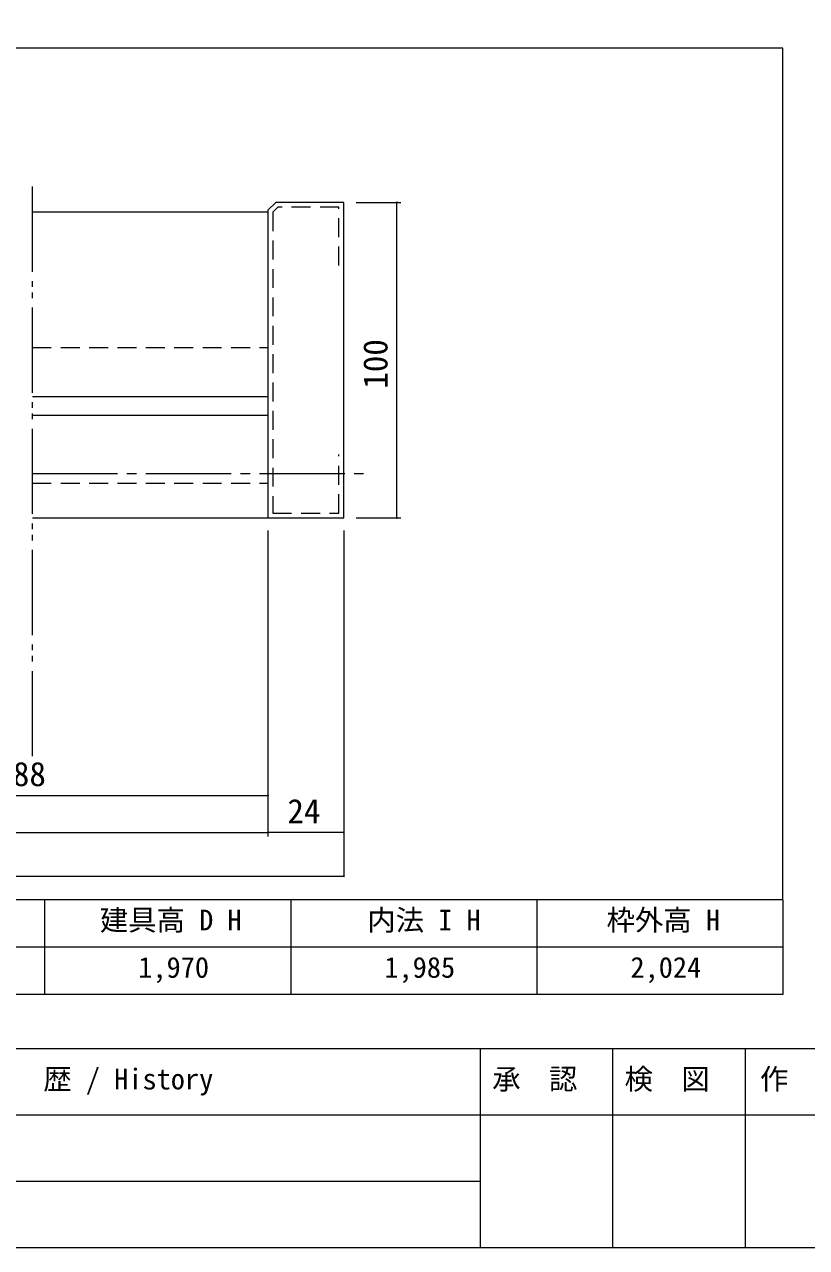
# Model space of a CAD drawing. Units: millimetres on the paper, enlarged 10 times, with parts at other scales. Extents: x -2000 to 2000, y -1385 to 1385.
# Drawn here: x -421 to 405, y -1385 to -92 of the extents above; entities that cross this region are included whole.
import ezdxf
from ezdxf.enums import TextEntityAlignment as Align

# ---------------------------------------------------------------- set-up
doc = ezdxf.new("R2010")
doc.units = ezdxf.units.MM
doc.header["$LTSCALE"] = 10
for name, pattern in [('CHAIN2', [12, 9, -1, 1, -1]), ('DOUBLE_CHAIN2', [12.8, 9, -1, 0.6, -0.6, 0.6, -1]), ('USER9', [3, 2, -1])]:
    doc.linetypes.add(name, pattern=pattern)
for name, color, linetype, lineweight in [('1-0_H-SYM', 7, 'Continuous', 20), ('1-2_0', 7, 'Continuous', 20), ('2-0', 7, 'Continuous', 18)]:
    doc.layers.add(name, color=color, linetype=linetype, lineweight=lineweight)
doc.styles.add('ＭＳ ゴシック', font='')
doc.styles.get('ＭＳ ゴシック').set_extended_font_data('MS Gothic')

msp = doc.modelspace()

# ---------------------------------------------------------------- linework, layer by layer
at = {"layer": '1-0_H-SYM'}
for p, q in [((59.64, -1315.11), (-1190.36, -1315.11)), ((59.64, -1315.32), (-1190.36, -1315.32))]:
    msp.add_line(p, q, dxfattribs=at)
at = {"layer": '1-2_0'}
for p, q in [((380, -117.5), (-1950, -117.5)), ((380, -117.5), (-1950, -117.5)), ((380, -117.5), (-1950, -117.5)), ((380, -117.5), (-1950, -117.5)), ((380, -117.5), (-1950, -117.5)), ((380, -117.5), (-1950, -117.5)), ((380, -117.5), (-1950, -117.5)), ((380, -117.5), (-1950, -117.5)), ((380, -1017.5), (380, -117.5)), ((380, -1017.5), (380, -117.5)), ((380, -1017.5), (380, -117.5)), ((380, -1017.5), (380, -117.5)), ((380, -1017.5), (-1950, -1017.5)), ((380, -1017.5), (-1950, -1017.5)), ((380, -1017.5), (-1950, -1017.5)), ((380, -1017.5), (-1950, -1017.5)), ((380, -1017.5), (-1950, -1017.5)), ((-400, -1017.5), (-400, -1117.5)), ((-140, -1017.5), (-140, -1117.5)), ((120, -1017.5), (120, -1117.5)), ((380, -1017.5), (380, -1117.5)), ((380, -1067.5), (-1950, -1067.5)), ((380, -1117.5), (-1950, -1117.5)), ((2000, -1175), (-2000, -1175)), ((60, -1175), (60, -1385)), ((200, -1175), (200, -1385)), ((340, -1175), (340, -1385)), ((2000, -1245), (-1190, -1245))]:
    msp.add_line(p, q, dxfattribs=at)
msp.add_lwpolyline([(-2000, -1385), (2000, -1385), (2000, 1385), (-2000, 1385)], close=True, dxfattribs=at)
at = {"layer": '2-0', "linetype": 'DOUBLE_CHAIN2', "lineweight": 20}
msp.add_line((-412.99, -865.75), (-412.99, -256.99), dxfattribs=at)
at = {"layer": '2-0', "lineweight": 20}
for p, q in [((-164.01, -288.85), (-155.68, -280.52)), ((-412.99, -290.52), (-164.01, -290.52)), ((-412.99, -485.52), (-164.01, -485.52)), ((-412.99, -505.52), (-164.01, -505.52)), ((-412.99, -613.85), (-164.01, -613.85))]:
    msp.add_line(p, q, dxfattribs=at)
at = {"layer": '2-0', "color": 4, "lineweight": 9}
for p, q in [((-70.68, -280.52), (-23.79, -280.52)), ((-27.96, -613.85), (-27.96, -280.52)), ((-70.68, -613.85), (-23.79, -613.85)), ((-164.01, -627.19), (-164.01, -950.63)), ((-164.01, -627.19), (-164.01, -911.35)), ((-164.01, -627.19), (-164.01, -950.63)), ((-84.01, -627.19), (-84.01, -950.63)), ((-84.01, -627.19), (-84.01, -993.18)), ((-677.61, -907.19), (-164.01, -907.19)), ((-1417.25, -946.47), (-164.01, -946.47)), ((-84.01, -946.47), (-164.01, -946.47)), ((-1497.25, -992.66), (-84.01, -992.66))]:
    msp.add_line(p, q, dxfattribs=at)
at = {"layer": '2-0', "linetype": 'USER9'}
for p, q in [((-412.99, -433.85), (-164.01, -433.85)), ((-412.99, -577.19), (-164.01, -577.19))]:
    msp.add_line(p, q, dxfattribs=at)
at = {"layer": '2-0', "color": 4, "linetype": 'CHAIN2', "lineweight": 9}
msp.add_line((-412.99, -567.19), (-60.09, -567.19), dxfattribs=at)
at = {"layer": '2-0', "lineweight": 20}
for points in [[(-84.01, -613.85), (-84.01, -280.52), (-155.68, -280.52)], [(-164.01, -288.85), (-164.01, -613.85), (-84.01, -613.85)]]:
    msp.add_lwpolyline(points, dxfattribs=at)
at = {"layer": '2-0', "linetype": 'USER9', "lineweight": 20}
msp.add_lwpolyline([(-89.01, -347.19), (-89.01, -285.52), (-153.6, -285.52), (-159.01, -290.92), (-159.01, -608.85), (-89.01, -608.85), (-89.01, -546.85)], dxfattribs=at)
at = {"layer": '2-0', "color": 4, "lineweight": 9}
for centre, start, end in [((-27.96, -280.52), 90, 270), ((-27.96, -280.52), 270, 90), ((-27.96, -613.85), 90, 270), ((-27.96, -613.85), 270, 90), ((-164.01, -907.19), 0, 180), ((-164.01, -907.19), 180, 0), ((-164.01, -946.47), 0, 180), ((-164.01, -946.47), 0, 180), ((-164.01, -946.47), 180, 0), ((-164.01, -946.47), 180, 0), ((-84.01, -946.47), 0, 180), ((-84.01, -946.47), 180, 0), ((-84.01, -992.66), 0, 180), ((-84.01, -992.66), 180, 0)]:
    msp.add_arc(centre, 0.521, start, end, dxfattribs=at)

# ---------------------------------------------------------------- texts
at = {"layer": '1-0_H-SYM', "style": 'ＭＳ ゴシック'}
for s, p in [('改\u3000定\u3000履\u3000歴 / History', (-581.37, -1224.53)), ('承\u3000認', (72.88, -1224.53)), ('検\u3000図', (212.75, -1224.53)), ('作\u3000成', (355.81, -1224.53))]:
    msp.add_text(s, height=21.99, dxfattribs=at).set_placement(p, align=Align.BOTTOM_LEFT)
at = {"layer": '1-2_0', "style": 'ＭＳ ゴシック'}
for s, p in [('建具高 D H', (-341.7, -1056.51)), ('内法 I H', (-59.13, -1056.51)), ('枠外高 H', (193.69, -1056.51)), ('1,970', (-301.08, -1106.51)), ('1,985', (-41.08, -1106.51)), ('2,024', (218.92, -1106.51))]:
    msp.add_text(s, height=21.99, dxfattribs=at).set_placement(p, align=Align.BOTTOM_LEFT)
at = {"layer": '2-0', "style": 'ＭＳ ゴシック'}
msp.add_text('100', height=25.66, rotation=90, dxfattribs=at).set_placement((-30.04, -477.41), align=Align.BOTTOM_LEFT)
for s, p in [('788', (-451.03, -905.1)), ('24', (-143.56, -944.38))]:
    msp.add_text(s, height=25.66, dxfattribs=at).set_placement(p, align=Align.BOTTOM_LEFT)

doc.saveas('drawing.dxf')
